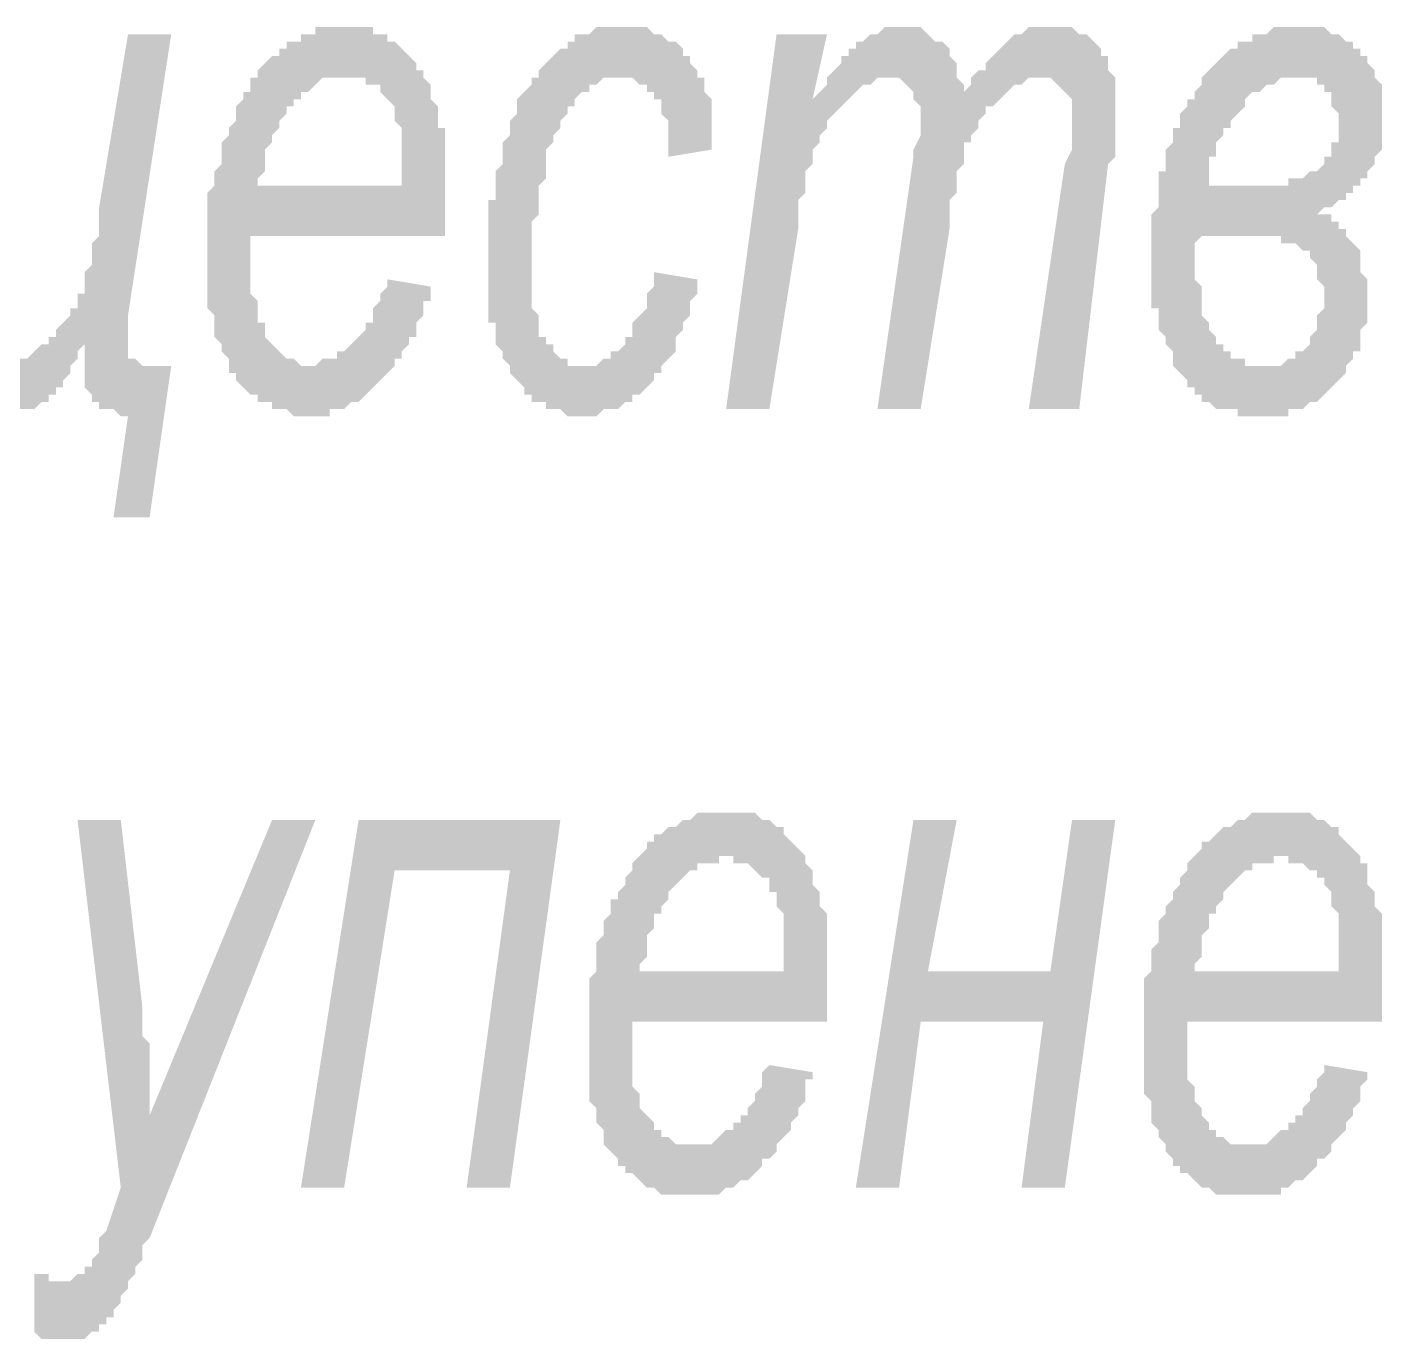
# Model space of a CAD drawing. Header units: millimetres. Extents: x 1372 to 666090, y 1285 to 31551.
# Drawn here: x 517947 to 518731, y 5046 to 5805 of the extents above; entities that cross this region are included whole.
import ezdxf

# ---------------------------------------------------------------- set-up
doc = ezdxf.new("R2010")
doc.units = ezdxf.units.MM
doc.layers.add('PDF _75-АЗ Штамп', color=7, linetype='Continuous')

msp = doc.modelspace()

# ---------------------------------------------------------------- hatches: boundary and pattern name
at = {"layer": 'PDF _75-АЗ Штамп', "transparency": 33554559}
h = msp.add_hatch(color=256, dxfattribs=at)
h.paths.add_polyline_path([(518155.52, 5658.87), (518180.55, 5654.69), (518180.55, 5650.52), (518180.55, 5646.35), (518176.38, 5646.35), (518176.38, 5642.18), (518176.38, 5638.01), (518172.2, 5633.84), (518172.2, 5629.67), (518172.2, 5625.5), (518168.03, 5625.5), (518168.03, 5621.32), (518163.86, 5617.15), (518163.86, 5612.98), (518159.69, 5612.98), (518159.69, 5608.81), (518155.52, 5604.64), (518155.52, 5604.64), (518151.35, 5600.47), (518151.35, 5600.47), (518147.18, 5596.3), (518147.18, 5596.3), (518143.01, 5592.13), (518143.01, 5592.13), (518138.84, 5587.96), (518134.66, 5587.96), (518134.66, 5587.96), (518130.49, 5583.78), (518130.49, 5583.78), (518126.32, 5583.78), (518122.15, 5583.78), (518122.15, 5579.61), (518117.98, 5579.61), (518113.81, 5579.61), (518109.64, 5579.61), (518109.64, 5579.61), (518105.47, 5579.61), (518105.47, 5579.61), (518101.29, 5579.61), (518097.12, 5583.78), (518092.95, 5583.78), (518092.95, 5583.78), (518088.78, 5583.78), (518088.78, 5587.96), (518084.61, 5587.96), (518080.44, 5587.96), (518080.44, 5592.13), (518080.44, 5592.13), (518076.27, 5592.13), (518072.1, 5596.3), (518072.1, 5596.3), (518067.93, 5600.47), (518067.93, 5604.64), (518063.75, 5604.64), (518063.75, 5608.81), (518063.75, 5612.98), (518059.58, 5617.15), (518059.58, 5621.32), (518055.41, 5625.5), (518055.41, 5625.5), (518055.41, 5625.5), (518055.41, 5629.67), (518055.41, 5633.84), (518055.41, 5638.01), (518051.24, 5642.18), (518051.24, 5646.35), (518051.24, 5650.52), (518051.24, 5654.69), (518051.24, 5658.87), (518051.24, 5663.04), (518051.24, 5667.21), (518051.24, 5671.38), (518051.24, 5671.38), (518051.24, 5675.55), (518051.24, 5679.72), (518051.24, 5683.89), (518051.24, 5688.06), (518051.24, 5692.23), (518051.24, 5696.41), (518051.24, 5700.58), (518051.24, 5704.75), (518051.24, 5708.92), (518055.41, 5713.09), (518055.41, 5717.26), (518055.41, 5721.43), (518055.41, 5721.43), (518059.58, 5725.6), (518059.58, 5729.78), (518059.58, 5733.95), (518059.58, 5738.12), (518059.58, 5738.12), (518063.75, 5742.29), (518063.75, 5746.46), (518067.93, 5750.63), (518067.93, 5754.8), (518067.93, 5758.97), (518072.1, 5763.14), (518072.1, 5767.32), (518076.27, 5767.32), (518076.27, 5771.49), (518076.27, 5775.66), (518080.44, 5775.66), (518080.44, 5779.83), (518084.61, 5784), (518084.61, 5784), (518088.78, 5788.17), (518092.95, 5788.17), (518092.95, 5788.17), (518092.95, 5792.34), (518097.12, 5792.34), (518097.12, 5796.51), (518101.29, 5796.51), (518105.47, 5796.51), (518105.47, 5800.69), (518109.64, 5800.69), (518113.81, 5800.69), (518113.81, 5804.86), (518117.98, 5804.86), (518122.15, 5804.86), (518122.15, 5804.86), (518126.32, 5804.86), (518130.49, 5804.86), (518130.49, 5804.86), (518134.66, 5804.86), (518134.66, 5804.86), (518138.84, 5804.86), (518143.01, 5804.86), (518147.18, 5804.86), (518147.18, 5800.69), (518151.35, 5800.69), (518155.52, 5800.69), (518155.52, 5796.51), (518159.69, 5796.51), (518159.69, 5796.51), (518163.86, 5792.34), (518163.86, 5792.34), (518168.03, 5788.17), (518168.03, 5788.17), (518172.2, 5784), (518172.2, 5779.83), (518176.38, 5779.83), (518176.38, 5775.66), (518180.55, 5771.49), (518180.55, 5771.49), (518180.55, 5767.32), (518180.55, 5763.14), (518184.72, 5758.97), (518184.72, 5754.8), (518184.72, 5750.63), (518184.72, 5746.46), (518188.89, 5746.46), (518188.89, 5742.29), (518188.89, 5738.12), (518188.89, 5733.95), (518188.89, 5725.6), (518188.89, 5721.43), (518188.89, 5717.26), (518188.89, 5717.26), (518188.89, 5713.09), (518188.89, 5708.92), (518188.89, 5704.75), (518188.89, 5700.58), (518188.89, 5696.41), (518188.89, 5692.23), (518188.89, 5688.06), (518188.89, 5683.89), (518076.27, 5683.89), (518076.27, 5679.72), (518076.27, 5675.55), (518076.27, 5671.38), (518076.27, 5667.21), (518076.27, 5663.04), (518076.27, 5658.87), (518076.27, 5654.69), (518076.27, 5650.52), (518080.44, 5646.35), (518080.44, 5642.18), (518080.44, 5638.01), (518080.44, 5633.84), (518084.61, 5633.84), (518084.61, 5629.67), (518084.61, 5625.5), (518084.61, 5625.5), (518088.78, 5621.32), (518088.78, 5621.32), (518092.95, 5617.15), (518092.95, 5617.15), (518097.12, 5612.98), (518101.29, 5612.98), (518101.29, 5612.98), (518105.47, 5608.81), (518109.64, 5608.81), (518109.64, 5608.81), (518113.81, 5608.81), (518113.81, 5608.81), (518117.98, 5612.98), (518122.15, 5612.98), (518122.15, 5612.98), (518126.32, 5612.98), (518126.32, 5617.15), (518130.49, 5617.15), (518134.66, 5621.32), (518134.66, 5621.32), (518138.84, 5625.5), (518138.84, 5625.5), (518143.01, 5629.67), (518143.01, 5633.84), (518147.18, 5633.84), (518147.18, 5638.01), (518147.18, 5642.18), (518151.35, 5646.35), (518151.35, 5650.52), (518155.52, 5654.69), (518155.52, 5658.87), (518155.52, 5658.87)], flags=0)
h.paths.add_polyline_path([(518080.44, 5713.09), (518163.86, 5713.09), (518163.86, 5717.26), (518163.86, 5721.43), (518163.86, 5725.6), (518163.86, 5729.78), (518163.86, 5733.95), (518163.86, 5738.12), (518163.86, 5742.29), (518163.86, 5746.46), (518159.69, 5750.63), (518159.69, 5750.63), (518159.69, 5754.8), (518159.69, 5758.97), (518155.52, 5763.14), (518155.52, 5763.14), (518155.52, 5763.14), (518151.35, 5767.32), (518151.35, 5771.49), (518147.18, 5771.49), (518143.01, 5771.49), (518143.01, 5775.66), (518138.84, 5775.66), (518134.66, 5775.66), (518134.66, 5775.66), (518130.49, 5775.66), (518126.32, 5775.66), (518126.32, 5775.66), (518122.15, 5775.66), (518117.98, 5775.66), (518117.98, 5775.66), (518113.81, 5771.49), (518113.81, 5771.49), (518109.64, 5767.32), (518105.47, 5767.32), (518105.47, 5763.14), (518101.29, 5763.14), (518101.29, 5758.97), (518097.12, 5758.97), (518097.12, 5754.8), (518097.12, 5754.8), (518092.95, 5750.63), (518092.95, 5746.46), (518088.78, 5742.29), (518088.78, 5742.29), (518088.78, 5738.12), (518084.61, 5733.95), (518084.61, 5729.78), (518084.61, 5725.6), (518084.61, 5721.43), (518080.44, 5717.26), (518080.44, 5713.09), (518080.44, 5713.09)], flags=0)
for points in [[(518309.85, 5663.04), (518334.88, 5658.87), (518334.88, 5654.69), (518334.88, 5650.52), (518330.71, 5646.35), (518330.71, 5642.18), (518330.71, 5638.01), (518326.54, 5633.84), (518326.54, 5629.67), (518326.54, 5629.67), (518322.37, 5625.5), (518322.37, 5621.32), (518322.37, 5617.15), (518318.2, 5612.98), (518318.2, 5612.98), (518314.02, 5608.81), (518314.02, 5604.64), (518309.85, 5604.64), (518309.85, 5600.47), (518309.85, 5600.47), (518305.68, 5596.3), (518305.68, 5596.3), (518301.51, 5592.13), (518297.34, 5592.13), (518297.34, 5587.96), (518293.17, 5587.96), (518293.17, 5587.96), (518289, 5583.78), (518284.83, 5583.78), (518284.83, 5583.78), (518280.66, 5583.78), (518276.48, 5579.61), (518276.48, 5579.61), (518272.31, 5579.61), (518268.14, 5579.61), (518268.14, 5579.61), (518263.97, 5579.61), (518259.8, 5579.61), (518259.8, 5579.61), (518255.63, 5583.78), (518251.46, 5583.78), (518251.46, 5583.78), (518247.29, 5583.78), (518247.29, 5587.96), (518243.11, 5587.96), (518238.94, 5587.96), (518238.94, 5592.13), (518234.77, 5592.13), (518234.77, 5596.3), (518230.6, 5600.47), (518230.6, 5600.47), (518226.43, 5604.64), (518226.43, 5604.64), (518226.43, 5608.81), (518222.26, 5612.98), (518222.26, 5612.98), (518222.26, 5617.15), (518218.09, 5621.32), (518218.09, 5625.5), (518218.09, 5629.67), (518218.09, 5633.84), (518213.92, 5633.84), (518213.92, 5638.01), (518213.92, 5642.18), (518213.92, 5646.35), (518213.92, 5650.52), (518213.92, 5658.87), (518213.92, 5663.04), (518213.92, 5667.21), (518213.92, 5667.21), (518213.92, 5671.38), (518213.92, 5675.55), (518213.92, 5679.72), (518213.92, 5683.89), (518213.92, 5688.06), (518213.92, 5692.23), (518213.92, 5696.41), (518213.92, 5700.58), (518213.92, 5704.75), (518218.09, 5704.75), (518218.09, 5708.92), (518218.09, 5713.09), (518218.09, 5717.26), (518218.09, 5721.43), (518222.26, 5725.6), (518222.26, 5729.78), (518222.26, 5733.95), (518222.26, 5733.95), (518222.26, 5738.12), (518226.43, 5742.29), (518226.43, 5746.46), (518226.43, 5750.63), (518230.6, 5754.8), (518230.6, 5758.97), (518230.6, 5763.14), (518234.77, 5767.32), (518234.77, 5767.32), (518238.94, 5771.49), (518238.94, 5775.66), (518243.11, 5775.66), (518243.11, 5779.83), (518247.29, 5784), (518247.29, 5784), (518251.46, 5788.17), (518251.46, 5788.17), (518251.46, 5788.17), (518255.63, 5792.34), (518259.8, 5792.34), (518259.8, 5796.51), (518263.97, 5796.51), (518263.97, 5800.69), (518268.14, 5800.69), (518272.31, 5800.69), (518272.31, 5800.69), (518276.48, 5804.86), (518280.66, 5804.86), (518280.66, 5804.86), (518284.83, 5804.86), (518289, 5804.86), (518293.17, 5804.86), (518293.17, 5804.86), (518297.34, 5804.86), (518297.34, 5804.86), (518301.51, 5804.86), (518305.68, 5804.86), (518305.68, 5804.86), (518309.85, 5800.69), (518314.02, 5800.69), (518314.02, 5800.69), (518318.2, 5796.51), (518322.37, 5796.51), (518322.37, 5796.51), (518326.54, 5792.34), (518326.54, 5788.17), (518330.71, 5788.17), (518330.71, 5784), (518330.71, 5784), (518334.88, 5779.83), (518334.88, 5775.66), (518339.05, 5775.66), (518339.05, 5771.49), (518339.05, 5767.32), (518343.22, 5763.14), (518343.22, 5758.97), (518343.22, 5754.8), (518343.22, 5750.63), (518343.22, 5746.46), (518343.22, 5742.29), (518343.22, 5738.12), (518343.22, 5733.95), (518343.22, 5733.95), (518318.2, 5729.78), (518318.2, 5738.12), (518318.2, 5742.29), (518318.2, 5746.46), (518318.2, 5746.46), (518318.2, 5750.63), (518314.02, 5754.8), (518314.02, 5758.97), (518314.02, 5763.14), (518309.85, 5763.14), (518309.85, 5767.32), (518305.68, 5767.32), (518305.68, 5771.49), (518301.51, 5771.49), (518301.51, 5771.49), (518297.34, 5775.66), (518293.17, 5775.66), (518289, 5775.66), (518289, 5775.66), (518289, 5775.66), (518284.83, 5775.66), (518280.66, 5775.66), (518276.48, 5771.49), (518276.48, 5771.49), (518272.31, 5771.49), (518272.31, 5767.32), (518268.14, 5767.32), (518263.97, 5763.14), (518263.97, 5763.14), (518263.97, 5758.97), (518259.8, 5758.97), (518259.8, 5754.8), (518259.8, 5754.8), (518255.63, 5750.63), (518255.63, 5746.46), (518251.46, 5742.29), (518251.46, 5742.29), (518251.46, 5738.12), (518247.29, 5733.95), (518247.29, 5729.78), (518247.29, 5725.6), (518247.29, 5721.43), (518247.29, 5717.26), (518243.11, 5713.09), (518243.11, 5708.92), (518243.11, 5704.75), (518243.11, 5700.58), (518243.11, 5696.41), (518238.94, 5692.23), (518238.94, 5688.06), (518238.94, 5683.89), (518238.94, 5679.72), (518238.94, 5679.72), (518238.94, 5675.55), (518238.94, 5671.38), (518238.94, 5667.21), (518238.94, 5663.04), (518238.94, 5658.87), (518238.94, 5654.69), (518238.94, 5650.52), (518238.94, 5646.35), (518238.94, 5642.18), (518243.11, 5638.01), (518243.11, 5633.84), (518243.11, 5629.67), (518243.11, 5625.5), (518247.29, 5625.5), (518247.29, 5621.32), (518251.46, 5621.32), (518251.46, 5617.15), (518255.63, 5612.98), (518255.63, 5612.98), (518259.8, 5612.98), (518259.8, 5608.81), (518263.97, 5608.81), (518268.14, 5608.81), (518268.14, 5608.81), (518272.31, 5608.81), (518272.31, 5608.81), (518276.48, 5608.81), (518280.66, 5612.98), (518280.66, 5612.98), (518284.83, 5612.98), (518284.83, 5617.15), (518289, 5617.15), (518293.17, 5621.32), (518293.17, 5621.32), (518293.17, 5625.5), (518297.34, 5625.5), (518297.34, 5629.67), (518297.34, 5633.84), (518301.51, 5638.01), (518301.51, 5638.01), (518305.68, 5642.18), (518305.68, 5646.35), (518305.68, 5650.52), (518309.85, 5654.69), (518309.85, 5658.87), (518309.85, 5663.04), (518309.85, 5663.04)], [(518351.57, 5583.78), (518380.76, 5800.69), (518409.96, 5800.69), (518401.62, 5763.14), (518405.79, 5767.32), (518409.96, 5771.49), (518409.96, 5775.66), (518414.13, 5779.83), (518414.13, 5779.83), (518418.3, 5784), (518418.3, 5788.17), (518422.48, 5788.17), (518422.48, 5792.34), (518426.65, 5792.34), (518426.65, 5796.51), (518430.82, 5796.51), (518430.82, 5796.51), (518434.99, 5800.69), (518434.99, 5800.69), (518439.16, 5800.69), (518443.33, 5804.86), (518443.33, 5804.86), (518447.5, 5804.86), (518451.67, 5804.86), (518451.67, 5804.86), (518455.84, 5804.86), (518460.02, 5804.86), (518464.19, 5804.86), (518464.19, 5804.86), (518468.36, 5800.69), (518468.36, 5800.69), (518472.53, 5796.51), (518476.7, 5796.51), (518476.7, 5796.51), (518480.87, 5792.34), (518480.87, 5788.17), (518480.87, 5788.17), (518485.04, 5784), (518485.04, 5779.83), (518485.04, 5775.66), (518489.21, 5771.49), (518489.21, 5767.32), (518489.21, 5763.14), (518489.21, 5767.32), (518493.39, 5771.49), (518493.39, 5775.66), (518497.56, 5779.83), (518501.73, 5779.83), (518501.73, 5784), (518505.9, 5788.17), (518505.9, 5788.17), (518510.07, 5792.34), (518510.07, 5792.34), (518514.24, 5796.51), (518514.24, 5796.51), (518514.24, 5796.51), (518518.41, 5800.69), (518522.58, 5800.69), (518522.58, 5800.69), (518526.75, 5804.86), (518530.93, 5804.86), (518530.93, 5804.86), (518535.1, 5804.86), (518539.27, 5804.86), (518539.27, 5804.86), (518543.44, 5804.86), (518547.61, 5804.86), (518551.78, 5804.86), (518551.78, 5804.86), (518555.95, 5800.69), (518560.12, 5800.69), (518560.12, 5800.69), (518564.3, 5796.51), (518564.3, 5796.51), (518568.47, 5792.34), (518568.47, 5792.34), (518568.47, 5788.17), (518572.64, 5788.17), (518572.64, 5784), (518572.64, 5779.83), (518576.81, 5775.66), (518576.81, 5771.49), (518576.81, 5767.32), (518576.81, 5763.14), (518576.81, 5758.97), (518576.81, 5754.8), (518576.81, 5754.8), (518576.81, 5750.63), (518576.81, 5746.46), (518576.81, 5742.29), (518576.81, 5738.12), (518576.81, 5733.95), (518576.81, 5729.78), (518572.64, 5725.6), (518572.64, 5725.6), (518555.95, 5583.78), (518526.75, 5583.78), (518547.61, 5725.6), (518551.78, 5733.95), (518551.78, 5738.12), (518551.78, 5742.29), (518551.78, 5746.46), (518551.78, 5750.63), (518551.78, 5750.63), (518551.78, 5750.63), (518551.78, 5754.8), (518551.78, 5758.97), (518551.78, 5763.14), (518547.61, 5767.32), (518547.61, 5767.32), (518543.44, 5771.49), (518543.44, 5771.49), (518539.27, 5775.66), (518539.27, 5775.66), (518535.1, 5775.66), (518535.1, 5775.66), (518530.93, 5775.66), (518526.75, 5775.66), (518526.75, 5775.66), (518522.58, 5771.49), (518522.58, 5771.49), (518518.41, 5771.49), (518514.24, 5767.32), (518514.24, 5767.32), (518510.07, 5763.14), (518510.07, 5763.14), (518505.9, 5758.97), (518501.73, 5758.97), (518501.73, 5754.8), (518497.56, 5750.63), (518497.56, 5750.63), (518497.56, 5746.46), (518493.39, 5742.29), (518493.39, 5738.12), (518493.39, 5738.12), (518489.21, 5738.12), (518489.21, 5733.95), (518489.21, 5729.78), (518489.21, 5725.6), (518489.21, 5725.6), (518485.04, 5721.43), (518485.04, 5717.26), (518485.04, 5713.09), (518485.04, 5708.92), (518480.87, 5704.75), (518480.87, 5696.41), (518480.87, 5692.23), (518480.87, 5688.06), (518464.19, 5583.78), (518439.16, 5583.78), (518460.02, 5729.78), (518460.02, 5733.95), (518464.19, 5742.29), (518464.19, 5746.46), (518464.19, 5746.46), (518464.19, 5750.63), (518464.19, 5750.63), (518464.19, 5754.8), (518464.19, 5758.97), (518460.02, 5763.14), (518460.02, 5767.32), (518460.02, 5767.32), (518455.84, 5771.49), (518455.84, 5771.49), (518451.67, 5775.66), (518447.5, 5775.66), (518447.5, 5775.66), (518443.33, 5775.66), (518443.33, 5775.66), (518439.16, 5775.66), (518434.99, 5771.49), (518434.99, 5771.49), (518430.82, 5771.49), (518426.65, 5767.32), (518426.65, 5767.32), (518422.48, 5763.14), (518422.48, 5763.14), (518418.3, 5758.97), (518418.3, 5758.97), (518414.13, 5754.8), (518414.13, 5754.8), (518409.96, 5750.63), (518409.96, 5746.46), (518405.79, 5742.29), (518405.79, 5738.12), (518405.79, 5738.12), (518401.62, 5733.95), (518401.62, 5729.78), (518401.62, 5729.78), (518401.62, 5725.6), (518397.45, 5721.43), (518397.45, 5717.26), (518397.45, 5713.09), (518397.45, 5708.92), (518393.28, 5704.75), (518393.28, 5700.58), (518393.28, 5696.41), (518393.28, 5692.23), (518393.28, 5688.06), (518393.28, 5688.06), (518376.59, 5583.78)], [(517892.74, 5621.32), (517888.56, 5617.15), (517888.56, 5612.98), (517884.39, 5612.98), (517884.39, 5608.81), (517880.22, 5604.64), (517880.22, 5600.47), (517876.05, 5600.47), (517876.05, 5596.3), (517871.88, 5596.3), (517871.88, 5592.13), (517867.71, 5592.13), (517867.71, 5592.13), (517863.54, 5587.96), (517863.54, 5587.96), (517859.37, 5583.78), (517859.37, 5583.78), (517855.2, 5583.78), (517851.02, 5583.78), (517851.02, 5579.61), (517846.85, 5579.61), (517842.68, 5579.61), (517842.68, 5579.61), (517838.51, 5579.61), (517834.34, 5579.61), (517834.34, 5579.61), (517830.17, 5583.78), (517826, 5583.78), (517826, 5583.78), (517821.83, 5587.96), (517817.65, 5587.96), (517817.65, 5592.13), (517813.48, 5592.13), (517813.48, 5596.3), (517813.48, 5600.47), (517809.31, 5600.47), (517809.31, 5604.64), (517805.14, 5608.81), (517805.14, 5612.98), (517805.14, 5617.15), (517805.14, 5621.32), (517805.14, 5625.5), (517805.14, 5625.5), (517805.14, 5629.67), (517805.14, 5629.67), (517805.14, 5633.84), (517805.14, 5638.01), (517805.14, 5642.18), (517805.14, 5646.35), (517805.14, 5650.52), (517809.31, 5654.69), (517809.31, 5658.87), (517809.31, 5663.04), (517809.31, 5671.38), (517809.31, 5671.38), (517830.17, 5800.69), (517855.2, 5800.69), (517834.34, 5663.04), (517834.34, 5658.87), (517834.34, 5654.69), (517830.17, 5646.35), (517830.17, 5642.18), (517830.17, 5642.18), (517830.17, 5638.01), (517830.17, 5633.84), (517830.17, 5629.67), (517830.17, 5625.5), (517834.34, 5621.32), (517834.34, 5621.32), (517834.34, 5617.15), (517838.51, 5617.15), (517838.51, 5612.98), (517842.68, 5612.98), (517846.85, 5612.98), (517846.85, 5612.98), (517851.02, 5612.98), (517855.2, 5612.98), (517855.2, 5612.98), (517859.37, 5612.98), (517863.54, 5612.98), (517863.54, 5617.15), (517867.71, 5617.15), (517867.71, 5621.32), (517871.88, 5621.32), (517876.05, 5625.5), (517876.05, 5625.5), (517880.22, 5629.67), (517880.22, 5633.84), (517884.39, 5633.84), (517884.39, 5638.01), (517888.56, 5642.18), (517888.56, 5646.35), (517888.56, 5646.35), (517888.56, 5650.52), (517892.74, 5654.69), (517892.74, 5654.69), (517892.74, 5658.87), (517892.74, 5663.04), (517896.91, 5667.21), (517896.91, 5671.38), (517896.91, 5675.55), (517896.91, 5679.72), (517901.08, 5683.89), (517901.08, 5688.06), (517901.08, 5692.23), (517917.76, 5800.69), (517942.79, 5800.69), (517921.93, 5658.87), (517921.93, 5654.69), (517917.76, 5650.52), (517917.76, 5646.35), (517917.76, 5642.18), (517917.76, 5638.01), (517917.76, 5633.84), (517917.76, 5633.84), (517917.76, 5629.67), (517917.76, 5625.5), (517921.93, 5621.32), (517921.93, 5617.15), (517921.93, 5617.15), (517926.11, 5612.98), (517926.11, 5612.98), (517930.28, 5612.98), (517934.45, 5612.98), (517934.45, 5612.98), (517938.62, 5612.98), (517938.62, 5612.98), (517942.79, 5612.98), (517946.96, 5612.98), (517946.96, 5612.98), (517951.13, 5617.15), (517951.13, 5617.15), (517955.3, 5621.32), (517959.47, 5621.32), (517959.47, 5625.5), (517963.65, 5625.5), (517963.65, 5629.67), (517967.82, 5633.84), (517967.82, 5633.84), (517967.82, 5633.84), (517971.99, 5638.01), (517971.99, 5642.18), (517976.16, 5642.18), (517976.16, 5646.35), (517976.16, 5650.52), (517980.33, 5650.52), (517980.33, 5654.69), (517980.33, 5658.87), (517980.33, 5663.04), (517984.5, 5667.21), (517984.5, 5671.38), (517984.5, 5675.55), (517984.5, 5679.72), (517988.67, 5683.89), (517988.67, 5688.06), (517988.67, 5692.23), (517988.67, 5696.41), (517988.67, 5700.58), (517988.67, 5700.58), (518005.36, 5800.69), (518030.38, 5800.69), (518005.36, 5638.01), (518005.36, 5633.84), (518005.36, 5629.67), (518005.36, 5625.5), (518005.36, 5621.32), (518005.36, 5617.15), (518005.36, 5612.98), (518005.36, 5612.98), (518009.53, 5612.98), (518013.7, 5608.81), (518013.7, 5608.81), (518030.38, 5608.81), (518017.87, 5521.22), (517997.02, 5521.22), (518005.36, 5579.61), (518001.19, 5579.61), (517997.02, 5583.78), (517997.02, 5583.78), (517992.84, 5583.78), (517988.67, 5583.78), (517988.67, 5587.96), (517984.5, 5587.96), (517984.5, 5592.13), (517984.5, 5592.13), (517980.33, 5596.3), (517980.33, 5596.3), (517980.33, 5600.47), (517980.33, 5604.64), (517980.33, 5608.81), (517980.33, 5612.98), (517980.33, 5617.15), (517980.33, 5621.32), (517976.16, 5617.15), (517976.16, 5612.98), (517971.99, 5608.81), (517971.99, 5604.64), (517967.82, 5600.47), (517967.82, 5596.3), (517963.65, 5596.3), (517963.65, 5592.13), (517959.47, 5592.13), (517959.47, 5587.96), (517955.3, 5587.96), (517955.3, 5587.96), (517951.13, 5583.78), (517951.13, 5583.78), (517946.96, 5583.78), (517942.79, 5583.78), (517942.79, 5583.78), (517938.62, 5579.61), (517934.45, 5579.61), (517934.45, 5579.61), (517930.28, 5579.61), (517926.11, 5579.61), (517926.11, 5579.61), (517926.11, 5579.61), (517921.93, 5579.61), (517917.76, 5579.61), (517917.76, 5583.78), (517913.59, 5583.78), (517909.42, 5583.78), (517909.42, 5587.96), (517905.25, 5587.96), (517905.25, 5592.13), (517905.25, 5592.13), (517901.08, 5596.3), (517901.08, 5600.47), (517896.91, 5600.47), (517896.91, 5604.64), (517896.91, 5608.81), (517892.74, 5612.98), (517892.74, 5617.15), (517892.74, 5621.32), (517892.74, 5621.32)], [(517951.13, 5049.87), (517951.13, 5083.24), (517955.3, 5083.24), (517959.47, 5083.24), (517959.47, 5079.07), (517963.65, 5079.07), (517967.82, 5079.07), (517967.82, 5079.07), (517971.99, 5079.07), (517971.99, 5079.07), (517976.16, 5083.24), (517980.33, 5083.24), (517980.33, 5083.24), (517980.33, 5087.41), (517984.5, 5087.41), (517984.5, 5091.58), (517988.67, 5095.76), (517988.67, 5099.93), (517988.67, 5104.1), (517992.84, 5108.27), (517992.84, 5108.27), (518001.19, 5133.3), (517976.16, 5346.03), (518001.19, 5346.03), (518013.7, 5237.58), (518013.7, 5233.41), (518013.7, 5229.23), (518013.7, 5225.06), (518013.7, 5220.89), (518017.87, 5216.72), (518017.87, 5212.55), (518017.87, 5208.38), (518017.87, 5204.21), (518017.87, 5200.04), (518017.87, 5195.86), (518017.87, 5191.69), (518017.87, 5187.52), (518017.87, 5183.35), (518017.87, 5179.18), (518017.87, 5175.01), (518017.87, 5175.01), (518088.78, 5346.03), (518113.81, 5346.03), (518017.87, 5104.1), (518013.7, 5099.93), (518013.7, 5095.76), (518013.7, 5091.58), (518009.53, 5087.41), (518009.53, 5083.24), (518005.36, 5079.07), (518005.36, 5074.9), (518001.19, 5070.73), (518001.19, 5066.56), (518001.19, 5066.56), (517997.02, 5062.39), (517997.02, 5062.39), (517997.02, 5058.22), (517992.84, 5058.22), (517992.84, 5054.04), (517988.67, 5054.04), (517988.67, 5049.87), (517984.5, 5049.87), (517984.5, 5049.87), (517980.33, 5045.7), (517976.16, 5045.7), (517976.16, 5045.7), (517971.99, 5045.7), (517967.82, 5045.7), (517967.82, 5045.7), (517963.65, 5045.7), (517963.65, 5045.7), (517959.47, 5045.7), (517955.3, 5045.7), (517955.3, 5045.7), (517951.13, 5049.87), (517951.13, 5049.87)], [(518138.84, 5346.03), (518255.63, 5346.03), (518226.43, 5133.3), (518201.4, 5133.3), (518226.43, 5316.83), (518159.69, 5316.83), (518130.49, 5133.3), (518105.47, 5133.3)], [(518460.02, 5346.03), (518485.04, 5346.03), (518468.36, 5258.43), (518539.27, 5258.43), (518551.78, 5346.03), (518576.81, 5346.03), (518547.61, 5133.3), (518522.58, 5133.3), (518535.1, 5229.23), (518464.19, 5229.23), (518451.67, 5133.3), (518426.65, 5133.3)]]:
    msp.add_hatch(color=256, dxfattribs=at).paths.add_polyline_path(points)
h = msp.add_hatch(color=256, dxfattribs=at)
h.paths.add_polyline_path([(518693.6, 5696.41), (518697.77, 5696.41), (518701.94, 5696.41), (518701.94, 5692.23), (518706.12, 5692.23), (518706.12, 5688.06), (518710.29, 5688.06), (518710.29, 5683.89), (518714.46, 5679.72), (518714.46, 5679.72), (518718.63, 5675.55), (518718.63, 5671.38), (518718.63, 5667.21), (518718.63, 5663.04), (518722.8, 5658.87), (518722.8, 5654.69), (518722.8, 5650.52), (518722.8, 5646.35), (518722.8, 5646.35), (518722.8, 5642.18), (518722.8, 5642.18), (518722.8, 5638.01), (518722.8, 5633.84), (518718.63, 5629.67), (518718.63, 5625.5), (518718.63, 5621.32), (518718.63, 5617.15), (518714.46, 5617.15), (518714.46, 5612.98), (518710.29, 5608.81), (518710.29, 5604.64), (518706.12, 5600.47), (518706.12, 5600.47), (518706.12, 5600.47), (518701.94, 5596.3), (518701.94, 5596.3), (518697.77, 5592.13), (518697.77, 5592.13), (518693.6, 5587.96), (518693.6, 5587.96), (518689.43, 5587.96), (518685.26, 5583.78), (518685.26, 5583.78), (518681.09, 5583.78), (518676.92, 5583.78), (518676.92, 5579.61), (518672.75, 5579.61), (518668.57, 5579.61), (518664.4, 5579.61), (518664.4, 5579.61), (518660.23, 5579.61), (518660.23, 5579.61), (518656.06, 5579.61), (518651.89, 5579.61), (518647.72, 5579.61), (518647.72, 5583.78), (518643.55, 5583.78), (518639.38, 5583.78), (518639.38, 5583.78), (518635.21, 5583.78), (518631.03, 5587.96), (518631.03, 5587.96), (518626.86, 5587.96), (518626.86, 5592.13), (518622.69, 5592.13), (518622.69, 5596.3), (518618.52, 5596.3), (518618.52, 5600.47), (518614.35, 5604.64), (518614.35, 5604.64), (518610.18, 5608.81), (518610.18, 5612.98), (518610.18, 5617.15), (518606.01, 5621.32), (518606.01, 5621.32), (518606.01, 5625.5), (518601.84, 5629.67), (518601.84, 5633.84), (518601.84, 5638.01), (518601.84, 5642.18), (518597.66, 5642.18), (518597.66, 5646.35), (518597.66, 5650.52), (518597.66, 5654.69), (518597.66, 5658.87), (518597.66, 5663.04), (518597.66, 5667.21), (518597.66, 5671.38), (518597.66, 5675.55), (518597.66, 5679.72), (518597.66, 5683.89), (518597.66, 5688.06), (518597.66, 5692.23), (518597.66, 5696.41), (518601.84, 5700.58), (518601.84, 5704.75), (518601.84, 5708.92), (518601.84, 5713.09), (518601.84, 5717.26), (518601.84, 5721.43), (518606.01, 5721.43), (518606.01, 5725.6), (518606.01, 5729.78), (518606.01, 5733.95), (518610.18, 5738.12), (518610.18, 5742.29), (518610.18, 5746.46), (518614.35, 5746.46), (518614.35, 5750.63), (518614.35, 5754.8), (518618.52, 5758.97), (518618.52, 5763.14), (518622.69, 5763.14), (518622.69, 5763.14), (518622.69, 5767.32), (518626.86, 5771.49), (518626.86, 5775.66), (518626.86, 5775.66), (518631.03, 5779.83), (518631.03, 5779.83), (518635.21, 5784), (518639.38, 5788.17), (518639.38, 5788.17), (518643.55, 5792.34), (518643.55, 5792.34), (518647.72, 5792.34), (518647.72, 5796.51), (518651.89, 5796.51), (518656.06, 5796.51), (518656.06, 5800.69), (518660.23, 5800.69), (518660.23, 5800.69), (518664.4, 5800.69), (518668.57, 5804.86), (518668.57, 5804.86), (518672.75, 5804.86), (518676.92, 5804.86), (518681.09, 5804.86), (518681.09, 5804.86), (518685.26, 5804.86), (518685.26, 5804.86), (518689.43, 5804.86), (518693.6, 5804.86), (518697.77, 5804.86), (518697.77, 5804.86), (518701.94, 5800.69), (518706.12, 5800.69), (518706.12, 5800.69), (518710.29, 5796.51), (518710.29, 5796.51), (518714.46, 5796.51), (518714.46, 5792.34), (518718.63, 5792.34), (518718.63, 5788.17), (518722.8, 5788.17), (518722.8, 5784), (518726.97, 5779.83), (518726.97, 5775.66), (518726.97, 5775.66), (518731.14, 5771.49), (518731.14, 5767.32), (518731.14, 5763.14), (518731.14, 5758.97), (518731.14, 5754.8), (518731.14, 5750.63), (518731.14, 5746.46), (518731.14, 5742.29), (518731.14, 5738.12), (518731.14, 5733.95), (518726.97, 5729.78), (518726.97, 5729.78), (518726.97, 5725.6), (518722.8, 5721.43), (518722.8, 5717.26), (518722.8, 5717.26), (518718.63, 5717.26), (518718.63, 5713.09), (518714.46, 5713.09), (518714.46, 5708.92), (518710.29, 5708.92), (518710.29, 5704.75), (518706.12, 5704.75), (518701.94, 5700.58), (518701.94, 5700.58), (518697.77, 5700.58), (518693.6, 5696.41), (518693.6, 5696.41)], flags=0)
h.paths.add_polyline_path([(518631.03, 5713.09), (518631.03, 5713.09), (518635.21, 5713.09), (518639.38, 5713.09), (518639.38, 5713.09), (518643.55, 5713.09), (518647.72, 5713.09), (518647.72, 5713.09), (518651.89, 5713.09), (518656.06, 5713.09), (518656.06, 5713.09), (518660.23, 5713.09), (518664.4, 5713.09), (518668.57, 5713.09), (518668.57, 5713.09), (518672.75, 5713.09), (518676.92, 5713.09), (518676.92, 5717.26), (518681.09, 5717.26), (518685.26, 5717.26), (518685.26, 5717.26), (518689.43, 5721.43), (518689.43, 5721.43), (518689.43, 5721.43), (518693.6, 5721.43), (518697.77, 5725.6), (518697.77, 5729.78), (518701.94, 5729.78), (518701.94, 5733.95), (518701.94, 5738.12), (518706.12, 5738.12), (518706.12, 5742.29), (518706.12, 5746.46), (518706.12, 5746.46), (518706.12, 5750.63), (518706.12, 5754.8), (518701.94, 5758.97), (518701.94, 5763.14), (518701.94, 5767.32), (518697.77, 5767.32), (518697.77, 5771.49), (518693.6, 5771.49), (518693.6, 5775.66), (518689.43, 5775.66), (518685.26, 5775.66), (518685.26, 5775.66), (518681.09, 5775.66), (518681.09, 5775.66), (518676.92, 5775.66), (518672.75, 5775.66), (518672.75, 5775.66), (518668.57, 5771.49), (518664.4, 5771.49), (518664.4, 5771.49), (518660.23, 5767.32), (518660.23, 5767.32), (518656.06, 5767.32), (518651.89, 5763.14), (518651.89, 5758.97), (518651.89, 5758.97), (518647.72, 5754.8), (518647.72, 5754.8), (518643.55, 5750.63), (518643.55, 5746.46), (518639.38, 5746.46), (518639.38, 5742.29), (518635.21, 5738.12), (518635.21, 5733.95), (518635.21, 5729.78), (518631.03, 5729.78), (518631.03, 5725.6), (518631.03, 5721.43), (518631.03, 5717.26), (518631.03, 5713.09)], flags=0)
h.paths.add_polyline_path([(518626.86, 5683.89), (518622.69, 5679.72), (518622.69, 5675.55), (518622.69, 5671.38), (518622.69, 5667.21), (518622.69, 5667.21), (518622.69, 5663.04), (518622.69, 5658.87), (518626.86, 5654.69), (518626.86, 5650.52), (518626.86, 5646.35), (518626.86, 5642.18), (518626.86, 5638.01), (518631.03, 5633.84), (518631.03, 5633.84), (518631.03, 5629.67), (518635.21, 5625.5), (518635.21, 5625.5), (518635.21, 5621.32), (518639.38, 5621.32), (518639.38, 5617.15), (518643.55, 5617.15), (518643.55, 5612.98), (518647.72, 5612.98), (518651.89, 5612.98), (518651.89, 5608.81), (518656.06, 5608.81), (518660.23, 5608.81), (518660.23, 5608.81), (518664.4, 5608.81), (518668.57, 5608.81), (518668.57, 5608.81), (518672.75, 5608.81), (518676.92, 5612.98), (518676.92, 5612.98), (518681.09, 5612.98), (518681.09, 5617.15), (518685.26, 5617.15), (518689.43, 5621.32), (518689.43, 5621.32), (518689.43, 5621.32), (518689.43, 5625.5), (518693.6, 5629.67), (518693.6, 5633.84), (518693.6, 5638.01), (518697.77, 5642.18), (518697.77, 5646.35), (518697.77, 5646.35), (518697.77, 5650.52), (518697.77, 5654.69), (518693.6, 5658.87), (518693.6, 5663.04), (518693.6, 5667.21), (518689.43, 5671.38), (518689.43, 5671.38), (518689.43, 5675.55), (518685.26, 5675.55), (518685.26, 5675.55), (518681.09, 5679.72), (518681.09, 5679.72), (518676.92, 5679.72), (518676.92, 5679.72), (518672.75, 5679.72), (518672.75, 5683.89), (518668.57, 5683.89), (518664.4, 5683.89), (518664.4, 5683.89), (518660.23, 5683.89), (518656.06, 5683.89), (518651.89, 5683.89), (518651.89, 5683.89), (518647.72, 5683.89), (518643.55, 5683.89), (518639.38, 5683.89), (518635.21, 5683.89), (518635.21, 5683.89), (518631.03, 5683.89), (518626.86, 5683.89), (518626.86, 5683.89)], flags=0)
h = msp.add_hatch(color=256, dxfattribs=at)
h.paths.add_polyline_path([(518376.59, 5204.21), (518401.62, 5200.04), (518401.62, 5195.86), (518397.45, 5195.86), (518397.45, 5191.69), (518397.45, 5187.52), (518397.45, 5183.35), (518393.28, 5179.18), (518393.28, 5179.18), (518393.28, 5175.01), (518389.11, 5170.84), (518389.11, 5166.67), (518384.93, 5162.49), (518384.93, 5162.49), (518380.76, 5158.32), (518380.76, 5154.15), (518376.59, 5149.98), (518376.59, 5149.98), (518372.42, 5149.98), (518372.42, 5145.81), (518368.25, 5141.64), (518368.25, 5141.64), (518364.08, 5137.47), (518364.08, 5137.47), (518359.91, 5137.47), (518355.74, 5133.3), (518355.74, 5133.3), (518351.57, 5133.3), (518347.39, 5129.13), (518347.39, 5129.13), (518343.22, 5129.13), (518339.05, 5129.13), (518339.05, 5129.13), (518334.88, 5129.13), (518330.71, 5129.13), (518330.71, 5129.13), (518326.54, 5129.13), (518322.37, 5129.13), (518322.37, 5129.13), (518318.2, 5129.13), (518314.02, 5129.13), (518314.02, 5129.13), (518309.85, 5133.3), (518305.68, 5133.3), (518305.68, 5133.3), (518301.51, 5137.47), (518301.51, 5137.47), (518301.51, 5137.47), (518297.34, 5141.64), (518293.17, 5141.64), (518293.17, 5145.81), (518289, 5145.81), (518289, 5149.98), (518284.83, 5154.15), (518284.83, 5154.15), (518280.66, 5158.32), (518280.66, 5162.49), (518280.66, 5166.67), (518276.48, 5170.84), (518276.48, 5170.84), (518276.48, 5175.01), (518276.48, 5179.18), (518276.48, 5179.18), (518272.31, 5183.35), (518272.31, 5187.52), (518272.31, 5191.69), (518272.31, 5195.86), (518272.31, 5200.04), (518272.31, 5204.21), (518272.31, 5208.38), (518272.31, 5212.55), (518272.31, 5216.72), (518272.31, 5216.72), (518272.31, 5220.89), (518272.31, 5225.06), (518272.31, 5229.23), (518272.31, 5233.41), (518272.31, 5237.58), (518272.31, 5241.75), (518272.31, 5245.92), (518272.31, 5250.09), (518272.31, 5254.26), (518276.48, 5258.43), (518276.48, 5262.6), (518276.48, 5266.77), (518276.48, 5270.95), (518276.48, 5275.12), (518280.66, 5279.29), (518280.66, 5283.46), (518280.66, 5287.63), (518280.66, 5287.63), (518284.83, 5291.8), (518284.83, 5295.97), (518284.83, 5300.14), (518289, 5300.14), (518289, 5304.32), (518293.17, 5308.49), (518293.17, 5312.66), (518297.34, 5316.83), (518297.34, 5316.83), (518297.34, 5321), (518301.51, 5325.17), (518301.51, 5325.17), (518305.68, 5329.34), (518305.68, 5333.51), (518309.85, 5333.51), (518309.85, 5337.68), (518309.85, 5337.68), (518314.02, 5337.68), (518318.2, 5341.86), (518318.2, 5341.86), (518322.37, 5341.86), (518326.54, 5346.03), (518326.54, 5346.03), (518330.71, 5346.03), (518334.88, 5350.2), (518334.88, 5350.2), (518339.05, 5350.2), (518343.22, 5350.2), (518343.22, 5350.2), (518347.39, 5350.2), (518351.57, 5350.2), (518351.57, 5350.2), (518355.74, 5350.2), (518355.74, 5350.2), (518359.91, 5350.2), (518364.08, 5350.2), (518368.25, 5350.2), (518368.25, 5350.2), (518372.42, 5346.03), (518372.42, 5346.03), (518376.59, 5346.03), (518380.76, 5341.86), (518380.76, 5341.86), (518384.93, 5341.86), (518384.93, 5337.68), (518389.11, 5333.51), (518389.11, 5333.51), (518393.28, 5329.34), (518393.28, 5329.34), (518397.45, 5325.17), (518397.45, 5321), (518397.45, 5321), (518401.62, 5316.83), (518401.62, 5312.66), (518401.62, 5308.49), (518405.79, 5304.32), (518405.79, 5304.32), (518405.79, 5300.14), (518405.79, 5295.97), (518409.96, 5291.8), (518409.96, 5287.63), (518409.96, 5283.46), (518409.96, 5279.29), (518409.96, 5275.12), (518409.96, 5270.95), (518409.96, 5266.77), (518409.96, 5262.6), (518409.96, 5258.43), (518409.96, 5254.26), (518409.96, 5250.09), (518409.96, 5245.92), (518409.96, 5241.75), (518409.96, 5237.58), (518409.96, 5233.41), (518409.96, 5229.23), (518297.34, 5229.23), (518297.34, 5225.06), (518297.34, 5220.89), (518297.34, 5220.89), (518297.34, 5212.55), (518297.34, 5208.38), (518297.34, 5204.21), (518297.34, 5200.04), (518297.34, 5195.86), (518297.34, 5191.69), (518301.51, 5187.52), (518301.51, 5187.52), (518301.51, 5183.35), (518301.51, 5179.18), (518305.68, 5175.01), (518305.68, 5175.01), (518305.68, 5175.01), (518309.85, 5170.84), (518309.85, 5166.67), (518314.02, 5166.67), (518314.02, 5162.49), (518318.2, 5162.49), (518322.37, 5158.32), (518322.37, 5158.32), (518326.54, 5158.32), (518326.54, 5158.32), (518330.71, 5158.32), (518334.88, 5158.32), (518334.88, 5158.32), (518339.05, 5158.32), (518339.05, 5158.32), (518343.22, 5158.32), (518347.39, 5162.49), (518347.39, 5162.49), (518351.57, 5166.67), (518355.74, 5166.67), (518355.74, 5170.84), (518359.91, 5170.84), (518359.91, 5175.01), (518364.08, 5175.01), (518364.08, 5179.18), (518368.25, 5183.35), (518368.25, 5187.52), (518368.25, 5187.52), (518372.42, 5191.69), (518372.42, 5195.86), (518372.42, 5200.04), (518376.59, 5204.21), (518376.59, 5204.21)], flags=0)
h.paths.add_polyline_path([(518301.51, 5258.43), (518384.93, 5258.43), (518384.93, 5262.6), (518384.93, 5266.77), (518384.93, 5270.95), (518384.93, 5275.12), (518384.93, 5279.29), (518384.93, 5283.46), (518384.93, 5287.63), (518384.93, 5291.8), (518380.76, 5295.97), (518380.76, 5300.14), (518380.76, 5304.32), (518376.59, 5304.32), (518376.59, 5308.49), (518376.59, 5308.49), (518376.59, 5312.66), (518372.42, 5312.66), (518368.25, 5316.83), (518368.25, 5316.83), (518364.08, 5321), (518364.08, 5321), (518359.91, 5321), (518355.74, 5321), (518355.74, 5325.17), (518351.57, 5325.17), (518347.39, 5325.17), (518347.39, 5321), (518343.22, 5321), (518339.05, 5321), (518339.05, 5321), (518334.88, 5321), (518334.88, 5316.83), (518330.71, 5316.83), (518326.54, 5312.66), (518326.54, 5312.66), (518322.37, 5308.49), (518322.37, 5308.49), (518318.2, 5304.32), (518318.2, 5304.32), (518318.2, 5300.14), (518314.02, 5295.97), (518314.02, 5291.8), (518309.85, 5291.8), (518309.85, 5287.63), (518309.85, 5283.46), (518305.68, 5279.29), (518305.68, 5275.12), (518305.68, 5270.95), (518305.68, 5266.77), (518301.51, 5262.6), (518301.51, 5258.43), (518301.51, 5258.43)], flags=0)
h = msp.add_hatch(color=256, dxfattribs=at)
h.paths.add_polyline_path([(518697.77, 5204.21), (518722.8, 5200.04), (518722.8, 5195.86), (518722.8, 5195.86), (518718.63, 5191.69), (518718.63, 5187.52), (518718.63, 5183.35), (518714.46, 5179.18), (518714.46, 5179.18), (518714.46, 5175.01), (518710.29, 5170.84), (518710.29, 5166.67), (518706.12, 5162.49), (518706.12, 5162.49), (518701.94, 5158.32), (518701.94, 5154.15), (518697.77, 5149.98), (518697.77, 5149.98), (518693.6, 5149.98), (518693.6, 5145.81), (518689.43, 5141.64), (518689.43, 5141.64), (518685.26, 5137.47), (518685.26, 5137.47), (518681.09, 5137.47), (518676.92, 5133.3), (518676.92, 5133.3), (518672.75, 5133.3), (518672.75, 5129.13), (518668.57, 5129.13), (518664.4, 5129.13), (518664.4, 5129.13), (518660.23, 5129.13), (518656.06, 5129.13), (518651.89, 5129.13), (518651.89, 5129.13), (518647.72, 5129.13), (518647.72, 5129.13), (518643.55, 5129.13), (518639.38, 5129.13), (518635.21, 5129.13), (518635.21, 5129.13), (518631.03, 5133.3), (518631.03, 5133.3), (518626.86, 5133.3), (518622.69, 5137.47), (518622.69, 5137.47), (518622.69, 5137.47), (518618.52, 5141.64), (518614.35, 5141.64), (518614.35, 5145.81), (518610.18, 5145.81), (518610.18, 5149.98), (518606.01, 5154.15), (518606.01, 5154.15), (518606.01, 5158.32), (518601.84, 5162.49), (518601.84, 5166.67), (518597.66, 5170.84), (518597.66, 5170.84), (518597.66, 5175.01), (518597.66, 5179.18), (518597.66, 5179.18), (518597.66, 5183.35), (518593.49, 5187.52), (518593.49, 5191.69), (518593.49, 5195.86), (518593.49, 5200.04), (518593.49, 5204.21), (518593.49, 5208.38), (518593.49, 5212.55), (518593.49, 5216.72), (518593.49, 5216.72), (518593.49, 5220.89), (518593.49, 5225.06), (518593.49, 5229.23), (518593.49, 5233.41), (518593.49, 5237.58), (518593.49, 5241.75), (518593.49, 5245.92), (518593.49, 5250.09), (518593.49, 5254.26), (518597.66, 5258.43), (518597.66, 5262.6), (518597.66, 5266.77), (518597.66, 5270.95), (518601.84, 5275.12), (518601.84, 5279.29), (518601.84, 5283.46), (518601.84, 5287.63), (518601.84, 5287.63), (518606.01, 5291.8), (518606.01, 5295.97), (518610.18, 5300.14), (518610.18, 5300.14), (518610.18, 5304.32), (518614.35, 5308.49), (518614.35, 5312.66), (518618.52, 5316.83), (518618.52, 5316.83), (518618.52, 5321), (518622.69, 5325.17), (518622.69, 5325.17), (518626.86, 5329.34), (518626.86, 5333.51), (518631.03, 5333.51), (518635.21, 5337.68), (518635.21, 5337.68), (518635.21, 5337.68), (518639.38, 5341.86), (518639.38, 5341.86), (518643.55, 5341.86), (518647.72, 5346.03), (518647.72, 5346.03), (518651.89, 5346.03), (518656.06, 5350.2), (518656.06, 5350.2), (518660.23, 5350.2), (518664.4, 5350.2), (518664.4, 5350.2), (518668.57, 5350.2), (518672.75, 5350.2), (518672.75, 5350.2), (518676.92, 5350.2), (518676.92, 5350.2), (518681.09, 5350.2), (518685.26, 5350.2), (518689.43, 5350.2), (518689.43, 5350.2), (518693.6, 5346.03), (518697.77, 5346.03), (518697.77, 5346.03), (518701.94, 5341.86), (518701.94, 5341.86), (518706.12, 5341.86), (518706.12, 5337.68), (518710.29, 5333.51), (518710.29, 5333.51), (518714.46, 5329.34), (518714.46, 5329.34), (518718.63, 5325.17), (518718.63, 5321), (518722.8, 5321), (518722.8, 5316.83), (518722.8, 5312.66), (518722.8, 5308.49), (518726.97, 5304.32), (518726.97, 5304.32), (518726.97, 5300.14), (518726.97, 5295.97), (518731.14, 5291.8), (518731.14, 5287.63), (518731.14, 5283.46), (518731.14, 5279.29), (518731.14, 5275.12), (518731.14, 5270.95), (518731.14, 5266.77), (518731.14, 5262.6), (518731.14, 5258.43), (518731.14, 5254.26), (518731.14, 5250.09), (518731.14, 5245.92), (518731.14, 5241.75), (518731.14, 5237.58), (518731.14, 5233.41), (518731.14, 5229.23), (518618.52, 5229.23), (518618.52, 5225.06), (518618.52, 5220.89), (518618.52, 5220.89), (518618.52, 5212.55), (518618.52, 5208.38), (518618.52, 5204.21), (518618.52, 5200.04), (518618.52, 5195.86), (518622.69, 5191.69), (518622.69, 5187.52), (518622.69, 5187.52), (518622.69, 5183.35), (518626.86, 5179.18), (518626.86, 5175.01), (518626.86, 5175.01), (518626.86, 5175.01), (518631.03, 5170.84), (518631.03, 5166.67), (518635.21, 5166.67), (518635.21, 5162.49), (518639.38, 5162.49), (518643.55, 5158.32), (518643.55, 5158.32), (518647.72, 5158.32), (518651.89, 5158.32), (518651.89, 5158.32), (518656.06, 5158.32), (518656.06, 5158.32), (518660.23, 5158.32), (518664.4, 5158.32), (518664.4, 5158.32), (518668.57, 5162.49), (518668.57, 5162.49), (518672.75, 5166.67), (518676.92, 5166.67), (518676.92, 5170.84), (518681.09, 5170.84), (518681.09, 5175.01), (518685.26, 5175.01), (518685.26, 5179.18), (518689.43, 5183.35), (518689.43, 5187.52), (518689.43, 5187.52), (518693.6, 5191.69), (518693.6, 5195.86), (518697.77, 5200.04), (518697.77, 5204.21), (518697.77, 5204.21)], flags=0)
h.paths.add_polyline_path([(518622.69, 5258.43), (518706.12, 5258.43), (518706.12, 5262.6), (518706.12, 5266.77), (518706.12, 5270.95), (518706.12, 5275.12), (518706.12, 5279.29), (518706.12, 5283.46), (518706.12, 5287.63), (518706.12, 5291.8), (518701.94, 5295.97), (518701.94, 5300.14), (518701.94, 5304.32), (518701.94, 5304.32), (518697.77, 5308.49), (518697.77, 5308.49), (518697.77, 5312.66), (518693.6, 5312.66), (518693.6, 5316.83), (518689.43, 5316.83), (518685.26, 5321), (518685.26, 5321), (518681.09, 5321), (518676.92, 5321), (518676.92, 5325.17), (518672.75, 5325.17), (518668.57, 5325.17), (518668.57, 5321), (518664.4, 5321), (518660.23, 5321), (518660.23, 5321), (518656.06, 5321), (518656.06, 5316.83), (518651.89, 5316.83), (518647.72, 5312.66), (518647.72, 5312.66), (518643.55, 5308.49), (518643.55, 5308.49), (518639.38, 5304.32), (518639.38, 5304.32), (518639.38, 5300.14), (518635.21, 5295.97), (518635.21, 5291.8), (518631.03, 5291.8), (518631.03, 5287.63), (518631.03, 5283.46), (518626.86, 5279.29), (518626.86, 5275.12), (518626.86, 5270.95), (518626.86, 5266.77), (518622.69, 5262.6), (518622.69, 5258.43), (518622.69, 5258.43)], flags=0)

doc.saveas('drawing.dxf')
